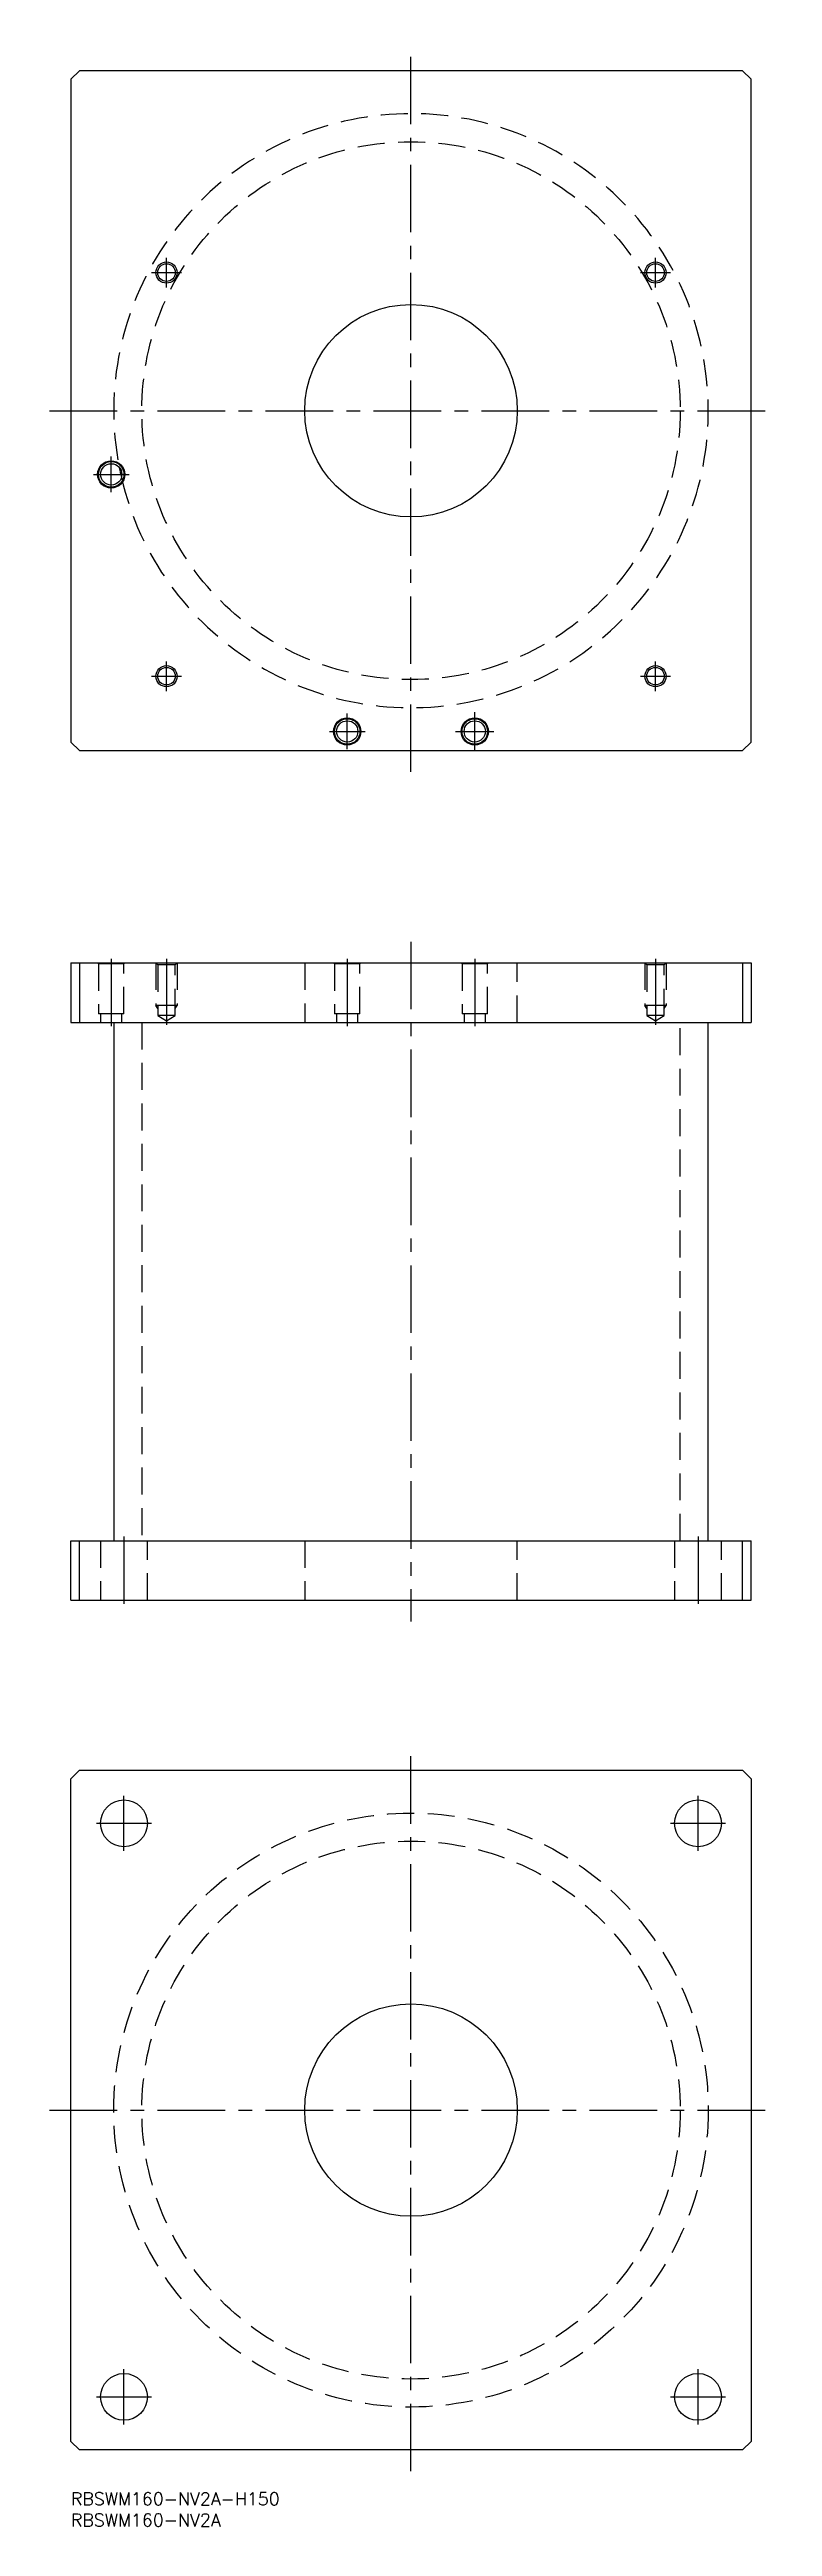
# Model space of a CAD drawing. Extents: x -5 to 165, y -8 to 575.
import ezdxf

# ---------------------------------------------------------------- set-up
doc = ezdxf.new("R2010")
doc.units = 0
doc.header["$LTSCALE"] = 0.5
doc.linetypes.add('CENTER', pattern=[50.8, 31.75, -6.35, 6.35, -6.35])
doc.linetypes.add('DASHED', pattern=[19.05, 12.7, -6.35])
for name, color, linetype in [('MSM_CENTER', 1, 'CENTER'), ('MSM_CONTINUOUS', 7, 'CONTINUOUS'), ('MSM_DASHED', 4, 'DASHED'), ('MSM_NARROW', 5, 'CONTINUOUS'), ('MSM_PART_NUMBER', 7, 'CONTINUOUS')]:
    doc.layers.add(name, color=color, linetype=linetype)
doc.styles.get("Standard").update_dxf_attribs({"font": 'txt.shx', "height": 3, "bigfont": 'bigfont.shx'})

msp = doc.modelspace()

# ---------------------------------------------------------------- linework, layer by layer
at = {"layer": 'MSM_CENTER'}
for p, q in [((80, 405), (80, 575)), ((22.5, 519), (22.5, 526)), ((137.5, 519), (137.5, 526)), ((19, 522.5), (26, 522.5)), ((134, 522.5), (141, 522.5)), ((-5, 490), (165, 490)), ((9.5, 470.8), (9.5, 479.2)), ((5.3, 475), (13.7, 475)), ((19, 427.5), (26, 427.5)), ((22.5, 424), (22.5, 431)), ((134, 427.5), (141, 427.5)), ((137.5, 424), (137.5, 431)), ((60.8, 414.5), (69.2, 414.5)), ((65, 410.3), (65, 418.7)), ((90.5, 414.5), (99.5, 414.5)), ((95, 410), (95, 419)), ((80, 365), (80, 205)), ((9.5, 361), (9.5, 345)), ((22.5, 361), (22.5, 345.407)), ((65, 361), (65, 345)), ((95, 361), (95, 345)), ((137.5, 361), (137.5, 345.407)), ((12.5, 225), (12.5, 209)), ((147.5, 225), (147.5, 209)), ((80, 5), (80, 175)), ((12.5, 151), (12.5, 164)), ((147.5, 151), (147.5, 164)), ((6, 157.5), (19, 157.5)), ((141, 157.5), (154, 157.5)), ((-5, 90), (165, 90)), ((12.5, 16), (12.5, 29)), ((147.5, 16), (147.5, 29)), ((6, 22.5), (19, 22.5)), ((141, 22.5), (154, 22.5))]:
    msp.add_line(p, q, dxfattribs=at)
at = {"layer": 'MSM_CONTINUOUS'}
for p, q in [((2, 570), (0, 568)), ((0, 568), (0, 412)), ((158, 570), (2, 570)), ((160, 568), (158, 570)), ((160, 412), (160, 568)), ((0, 412), (2, 410)), ((2, 410), (158, 410)), ((158, 410), (160, 412)), ((0, 360), (160, 360)), ((0, 360), (0, 346)), ((2, 360), (2, 346)), ((158, 360), (158, 346)), ((160, 360), (160, 346)), ((0, 346), (160, 346)), ((10.1, 346), (10.1, 224)), ((149.9, 224), (149.9, 346)), ((0, 210), (0, 224)), ((0, 224), (160, 224)), ((2, 210), (2, 224)), ((158, 210), (158, 224)), ((160, 210), (160, 224)), ((0, 210), (160, 210)), ((0, 168), (2, 170)), ((2, 170), (158, 170)), ((158, 170), (160, 168)), ((0, 12), (0, 168)), ((160, 168), (160, 12)), ((2, 10), (0, 12)), ((160, 12), (158, 10)), ((158, 10), (2, 10))]:
    msp.add_line(p, q, dxfattribs=at)
for centre, radius in [((22.5, 522.5), 2.067), ((137.5, 522.5), 2.067), ((80, 490), 25), ((9.5, 475), 3.2), ((9.5, 475), 3), ((9.5, 475), 2.5), ((22.5, 427.5), 2.067), ((137.5, 427.5), 2.067), ((65, 414.5), 3.2), ((65, 414.5), 3), ((65, 414.5), 2.5), ((95, 414.5), 3.2), ((95, 414.5), 3), ((95, 414.5), 2.5), ((12.5, 157.5), 5.5), ((147.5, 157.5), 5.5), ((80, 90), 25), ((12.5, 22.5), 5.5), ((147.5, 22.5), 5.5)]:
    msp.add_circle(centre, radius, dxfattribs=at)
msp.add_arc((80, 490), 69.9, 191.020888, 193.002068, dxfattribs=at)
at = {"layer": 'MSM_DASHED'}
for p, q in [((6.3, 360), (6.5, 359.8)), ((6.5, 359.8), (6.5, 348)), ((12.5, 359.8), (6.5, 359.8)), ((12.5, 359.8), (12.7, 360)), ((12.5, 348), (12.5, 359.8)), ((20, 360), (20.433, 359.567)), ((20, 360), (20, 350)), ((20.433, 359.567), (20.433, 347.6)), ((24.567, 359.567), (20.433, 359.567)), ((24.567, 359.567), (25, 360)), ((24.567, 347.6), (24.567, 359.567)), ((25, 360), (25, 350)), ((55, 360), (55, 346)), ((61.8, 360), (62, 359.8)), ((62, 359.8), (62, 348)), ((68, 359.8), (62, 359.8)), ((68, 359.8), (68.2, 360)), ((68, 348), (68, 359.8)), ((91.8, 360), (92, 359.8)), ((92, 359.8), (92, 348)), ((98, 359.8), (92, 359.8)), ((98, 359.8), (98.2, 360)), ((98, 348), (98, 359.8)), ((105, 346), (105, 360)), ((135, 360), (135.433, 359.567)), ((135, 360), (135, 350)), ((135.433, 359.567), (135.433, 347.6)), ((139.567, 359.567), (135.433, 359.567)), ((139.567, 359.567), (140, 360)), ((139.567, 347.6), (139.567, 359.567)), ((140, 360), (140, 350)), ((25, 350), (20, 350)), ((20.433, 349.25), (20, 350)), ((24.567, 349.25), (25, 350)), ((140, 350), (135, 350)), ((135.433, 349.25), (135, 350)), ((139.567, 349.25), (140, 350)), ((12.5, 348), (6.5, 348)), ((7, 348), (7, 346)), ((12, 346), (12, 348)), ((16.7, 346), (16.7, 224)), ((20.433, 347.6), (22.5, 346.407)), ((24.567, 347.6), (20.433, 347.6)), ((22.5, 346.407), (24.567, 347.6)), ((68, 348), (62, 348)), ((62.5, 348), (62.5, 346)), ((67.5, 346), (67.5, 348)), ((98, 348), (92, 348)), ((92.5, 348), (92.5, 346)), ((97.5, 346), (97.5, 348)), ((135.433, 347.6), (137.5, 346.407)), ((139.567, 347.6), (135.433, 347.6)), ((137.5, 346.407), (139.567, 347.6)), ((143.3, 224), (143.3, 346)), ((7, 224), (7, 210)), ((18, 210), (18, 224)), ((55, 224), (55, 210)), ((105, 210), (105, 224)), ((142, 224), (142, 210)), ((153, 210), (153, 224))]:
    msp.add_line(p, q, dxfattribs=at)
for centre, radius in [((80, 490), 63.3), ((80, 90), 69.9), ((80, 90), 63.3)]:
    msp.add_circle(centre, radius, dxfattribs=at)
msp.add_arc((80, 490), 69.9, 193.002068, 191.020888, dxfattribs=at)
at = {"layer": 'MSM_NARROW'}
for centre in [(22.5, 522.5), (137.5, 522.5), (22.5, 427.5), (137.5, 427.5)]:
    msp.add_circle(centre, 2.5, dxfattribs=at)

# ---------------------------------------------------------------- texts
at = {"layer": 'MSM_PART_NUMBER'}
for s, p in [('RBSWM160-NV2A-H150', (0, -3)), ('RBSWM160-NV2A', (0, -8))]:
    msp.add_text(s, height=3, dxfattribs=at).set_placement(p)

doc.saveas('drawing.dxf')
